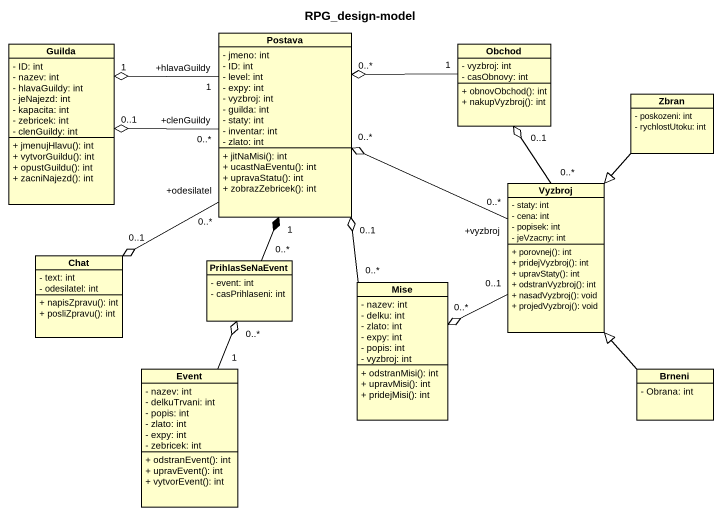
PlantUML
@startuml
title RPG_design-model
hide circle
hide empty members
skinparam classAttributeIconSize 0
class Postava {
  - jmeno: int
  - ID: int
  - level: int
  - expy: int
  - vyzbroj: int
  - guilda: int
  - staty: int
  - inventar: int
  - zlato: int
  + jitNaMisi(): int
  + ucastNaEventu(): int
  + upravaStatu(): int
  + zobrazZebricek(): int
}
class Guilda {
  - ID: int
  - nazev: int
  - hlavaGuildy: int
  - jeNajezd: int
  - kapacita: int
  - zebricek: int
  - clenGuildy: int
  + jmenujHlavu(): int
  + vytvorGuildu(): int
  + opustGuildu(): int
  + zacniNajezd(): int
}
class Obchod {
  - vyzbroj: int
  - casObnovy: int
  + obnovObchod(): int
  + nakupVyzbroj(): int
}
class Zbran {
  - poskozeni: int
  - rychlostUtoku: int
}
class Vyzbroj {
  - staty: int
  - cena: int
  - popisek: int
  - jeVzacny: int
  + porovnej(): int
  + pridejVyzbroj(): int
  + upravStaty(): int
  + odstranVyzbroj(): int
  + nasadVyzbroj(): void
  + projedVyzbroj(): void
}
class Chat {
  - text: int
  - odesilatel: int
  + napisZpravu(): int
  + posliZpravu(): int
}
class PrihlasSeNaEvent {
  - event: int
  - casPrihlaseni: int
}
class Mise {
  - nazev: int
  - delku: int
  - zlato: int
  - expy: int
  - popis: int
  - vyzbroj: int
  + odstranMisi(): int
  + upravMisi(): int
  + pridejMisi(): int
}
class Event {
  - nazev: int
  - delkuTrvani: int
  - popis: int
  - zlato: int
  - expy: int
  - zebricek: int
  + odstranEvent(): int
  + upravEvent(): int
  + vytvorEvent(): int
}
class Brneni {
  - Obrana: int
}
Postava "+hlavaGuildy\n1" -left-o "1" Guilda
Postava "+clenGuildy\n0..*" -left-o "0..1" Guilda
Postava "0..*" o-right- "1" Obchod
Postava "0..*" o-right- "+vyzbroj\n0..*" Vyzbroj
Postava "+odesilatel\n0..*" --o "0..1" Chat
Postava "1" *-- "0..*" PrihlasSeNaEvent
Postava "0..1" o-- "0..*" Mise
Obchod "0..1" o-- "0..*" Vyzbroj
Zbran --|> Vyzbroj
Mise "0..*" o-up- "0..1" Vyzbroj
Event "1" -up-o "0..*" PrihlasSeNaEvent
Brneni -up-|> Vyzbroj
@enduml
